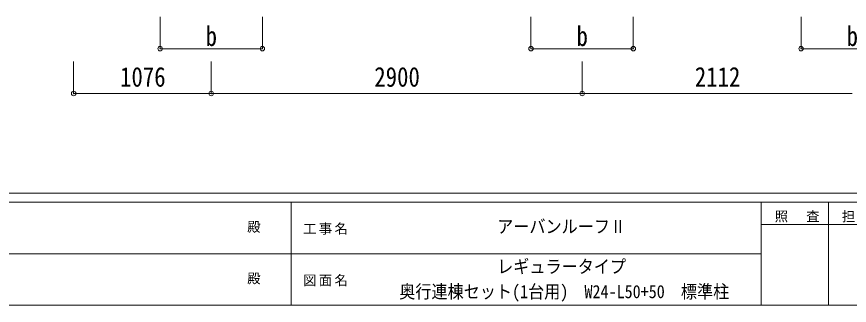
# Model space of a CAD drawing. Units: millimetres at full size, sheet at 1:35. Extents: x -9837 to 9837, y -6790 to 6790.
# Drawn here: x -2671 to 3840, y -6790 to -4536 of the extents above; entities that cross this region are included whole.
import ezdxf
from ezdxf.enums import TextEntityAlignment as Align

# ---------------------------------------------------------------- set-up
doc = ezdxf.new("R2010")
doc.units = ezdxf.units.MM
doc.header["$LTSCALE"] = 35
doc.header["$PDMODE"] = 32
doc.header["$PDSIZE"] = 35
doc.layers.add('0-6_OTH_LINE', color=6, linetype='Continuous', lineweight=9)
doc.layers.add('F-0_240', color=7, linetype='Continuous', lineweight=9)
doc.styles.add('ＭＳ ゴシック', font='')
doc.styles.get('ＭＳ ゴシック').set_extended_font_data('MS Gothic')

msp = doc.modelspace()

# ---------------------------------------------------------------- linework, layer by layer
at = {"layer": '0-6_OTH_LINE'}
for p, q in [((-1549.46, -4786.01), (-1549.46, -4536.03)), ((-749.46, -4786.01), (-749.46, -4536.03)), ((1350.54, -4786.01), (1350.54, -4536.03)), ((2150.54, -4786.01), (2150.54, -4536.03)), ((3462.54, -4786.01), (3462.54, -4536.03)), ((-1549.46, -4786.01), (-749.46, -4786.01)), ((1350.54, -4786.01), (2150.54, -4786.01)), ((3462.54, -4786.01), (4262.54, -4786.01)), ((-2225.46, -5136.01), (-2225.46, -4886.01)), ((-1149.46, -5136.01), (-1149.46, -4886.01)), ((1750.54, -5136.01), (1750.54, -4886.01)), ((-2225.46, -5136.01), (-1149.46, -5136.01)), ((-1149.46, -5136.01), (1750.54, -5136.01)), ((1750.54, -5136.01), (3862.54, -5136.01))]:
    msp.add_line(p, q, dxfattribs=at)
for p in [(-1549.46, -4786.01), (-749.46, -4786.01), (1350.54, -4786.01), (2150.54, -4786.01), (3462.54, -4786.01), (-2225.46, -5136.01), (-1149.46, -5136.01), (1750.54, -5136.01)]:
    msp.add_point(p, dxfattribs=at)
at = {"layer": 'F-0_240', "color": 5}
for p, q in [((-9837.4, -5915), (9342.6, -5915)), ((-9837.4, -5985), (6231.38, -5985)), ((-523.62, -5985), (-523.62, -6790)), ((3151.38, -5985), (3151.38, -6790)), ((3676.38, -5985), (3676.38, -6790)), ((3151.38, -6160), (5251.38, -6160)), ((-4023.62, -6387.5), (3151.38, -6387.5)), ((-9837.4, -6790), (9342.6, -6790))]:
    msp.add_line(p, q, dxfattribs=at)

# ---------------------------------------------------------------- texts
at = {"layer": '0-6_OTH_LINE', "color": 7, "style": 'ＭＳ ゴシック', "width": 0.85}
for s, p in [('b', (-1193.21, -4811.01)), ('b', (1706.79, -4811.01)), ('b', (3818.79, -4811.01)), ('1076', (-1862.46, -5129.01)), ('2900', (125.54, -5129.01)), ('2112', (2631.54, -5129.01))]:
    msp.add_text(s, height=154, dxfattribs=at).set_placement(p, align=Align.BOTTOM_LEFT)
at = {"layer": 'F-0_240', "style": 'ＭＳ ゴシック', "width": 0.9}
for s, p in [('アーバンルーフⅡ', (1086.38, -6256.25)), ('レギュラータイプ', (1086.38, -6569.36)), ('奥行連棟セット(1台用)\u3000W24-L50+50\u3000標準柱', (320.76, -6764.92))]:
    msp.add_text(s, height=102.6, dxfattribs=at).set_placement(p, align=Align.BOTTOM_LEFT)
at = {"layer": 'F-0_240', "style": 'ＭＳ ゴシック'}
for p in [(-868.62, -6238.75), (-868.62, -6641.25)]:
    msp.add_text('殿', height=76.98, dxfattribs=at).set_placement(p, align=Align.BOTTOM_LEFT)
at = {"layer": 'F-0_240', "char_height": 76.98, "attachment_point": 7, "style": 'ＭＳ ゴシック'}
for s, insert in [('\\T1.17;照\u3000査', (3256.38, -6142.5)), ('\\T1.17;担\u3000当', (3781.38, -6142.5)), ('\\T1.17;工事名', (-431.33, -6238.75)), ('\\T1.17;図面名', (-431.33, -6641.25))]:
    msp.add_mtext(s, dxfattribs=dict(at, insert=insert))

doc.saveas('drawing.dxf')
